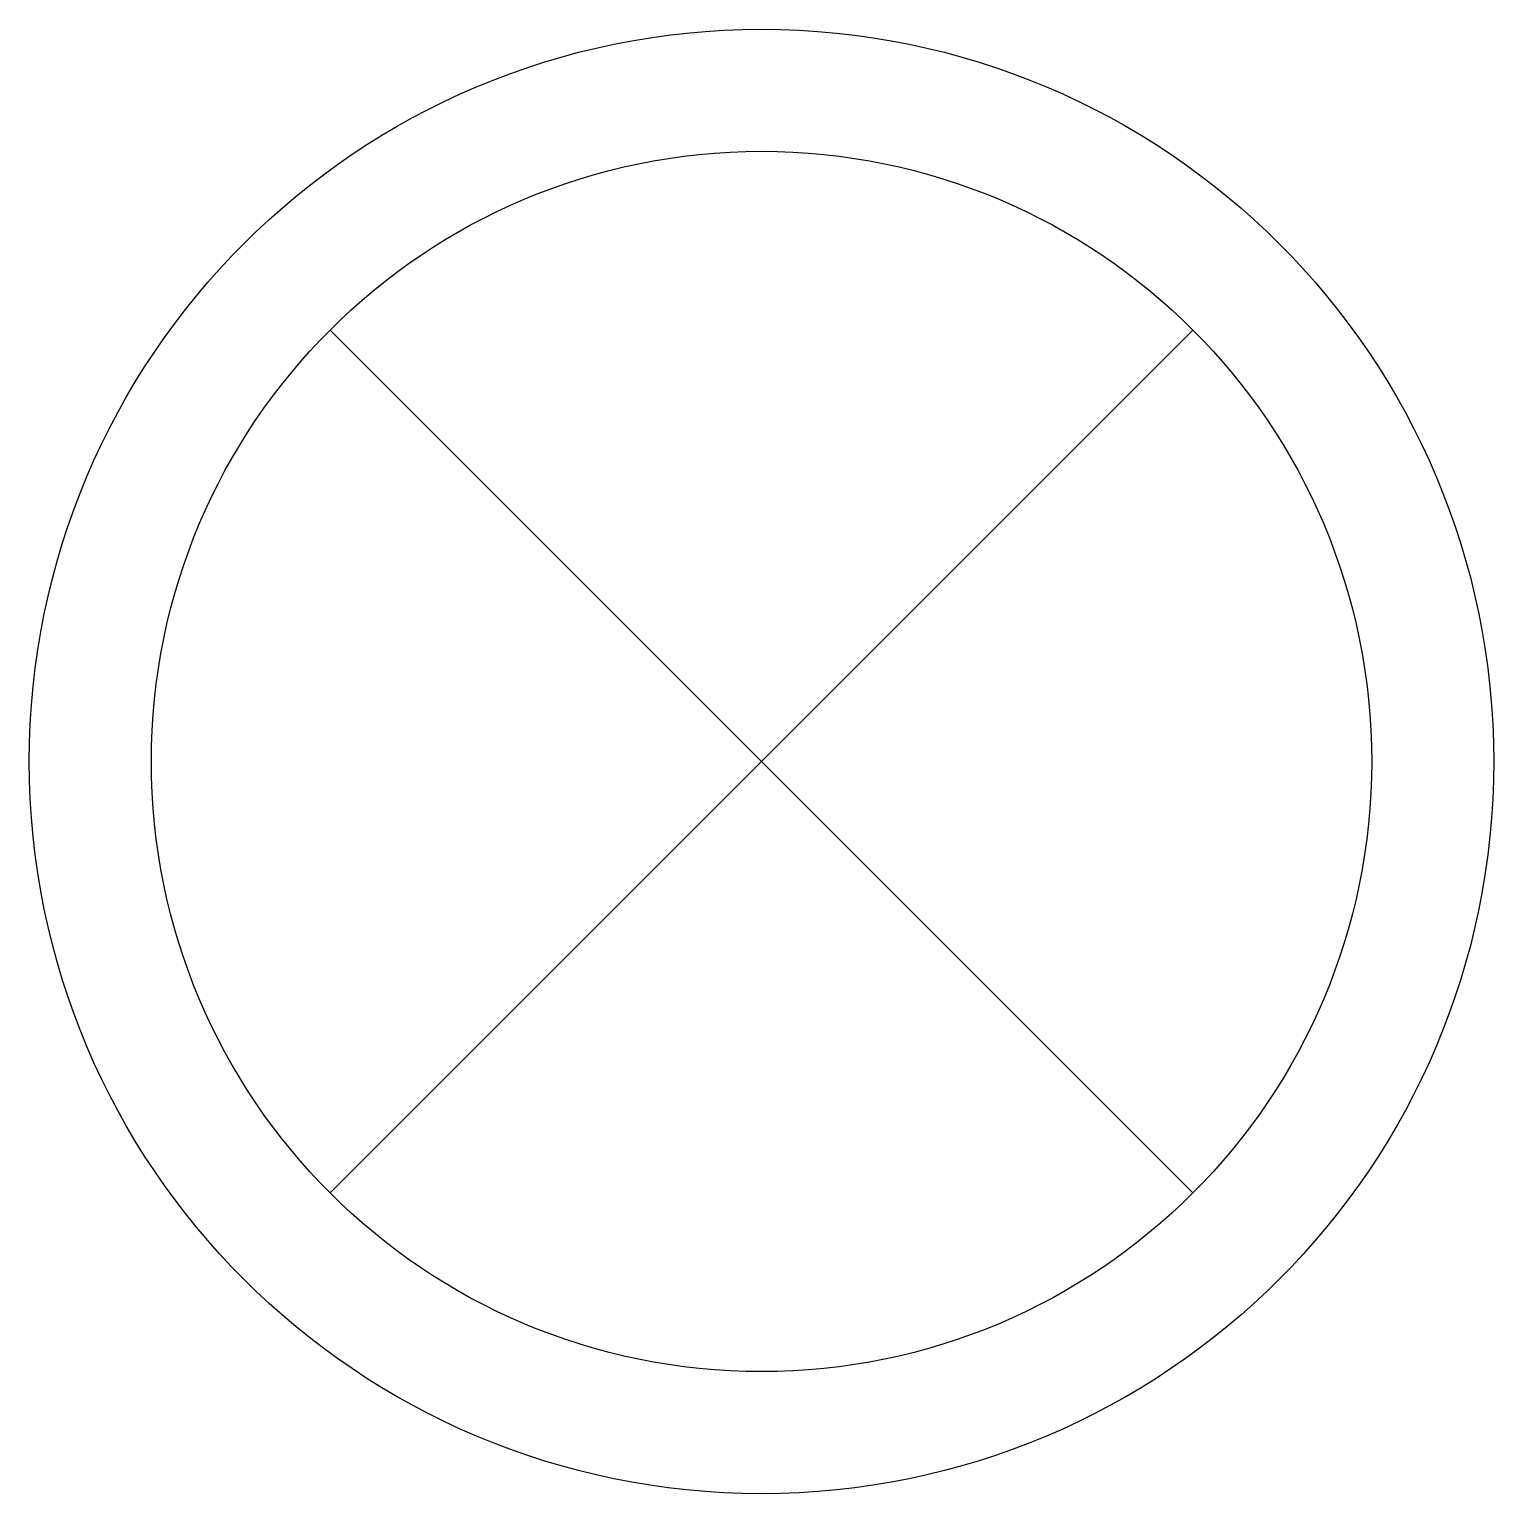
# Model space of a CAD drawing. Header units: millimetres. Extents: x -2962.067 to -2961.707, y 3748.223 to 3748.583.
import ezdxf

# ---------------------------------------------------------------- set-up
doc = ezdxf.new("R2010")
doc.units = ezdxf.units.MM
doc.header["$LTSCALE"] = 10
doc.layers.add('ELE_LUMINÁRIAS', color=4, linetype='Continuous')

msp = doc.modelspace()

# ---------------------------------------------------------------- linework, layer by layer
at = {"layer": 'ELE_LUMINÁRIAS', "color": 3}
for p, q in [((-2961.99265, 3748.50878), (-2961.78052, 3748.29665)), ((-2961.99265, 3748.29665), (-2961.78052, 3748.50878))]:
    msp.add_line(p, q, dxfattribs=at)
at = {"layer": 'ELE_LUMINÁRIAS', "color": 2}
msp.add_circle((-2961.88658, 3748.40272), 0.18, dxfattribs=at)
at = {"layer": 'ELE_LUMINÁRIAS', "color": 4}
msp.add_circle((-2961.88658, 3748.40272), 0.15, dxfattribs=at)

doc.saveas('drawing.dxf')
